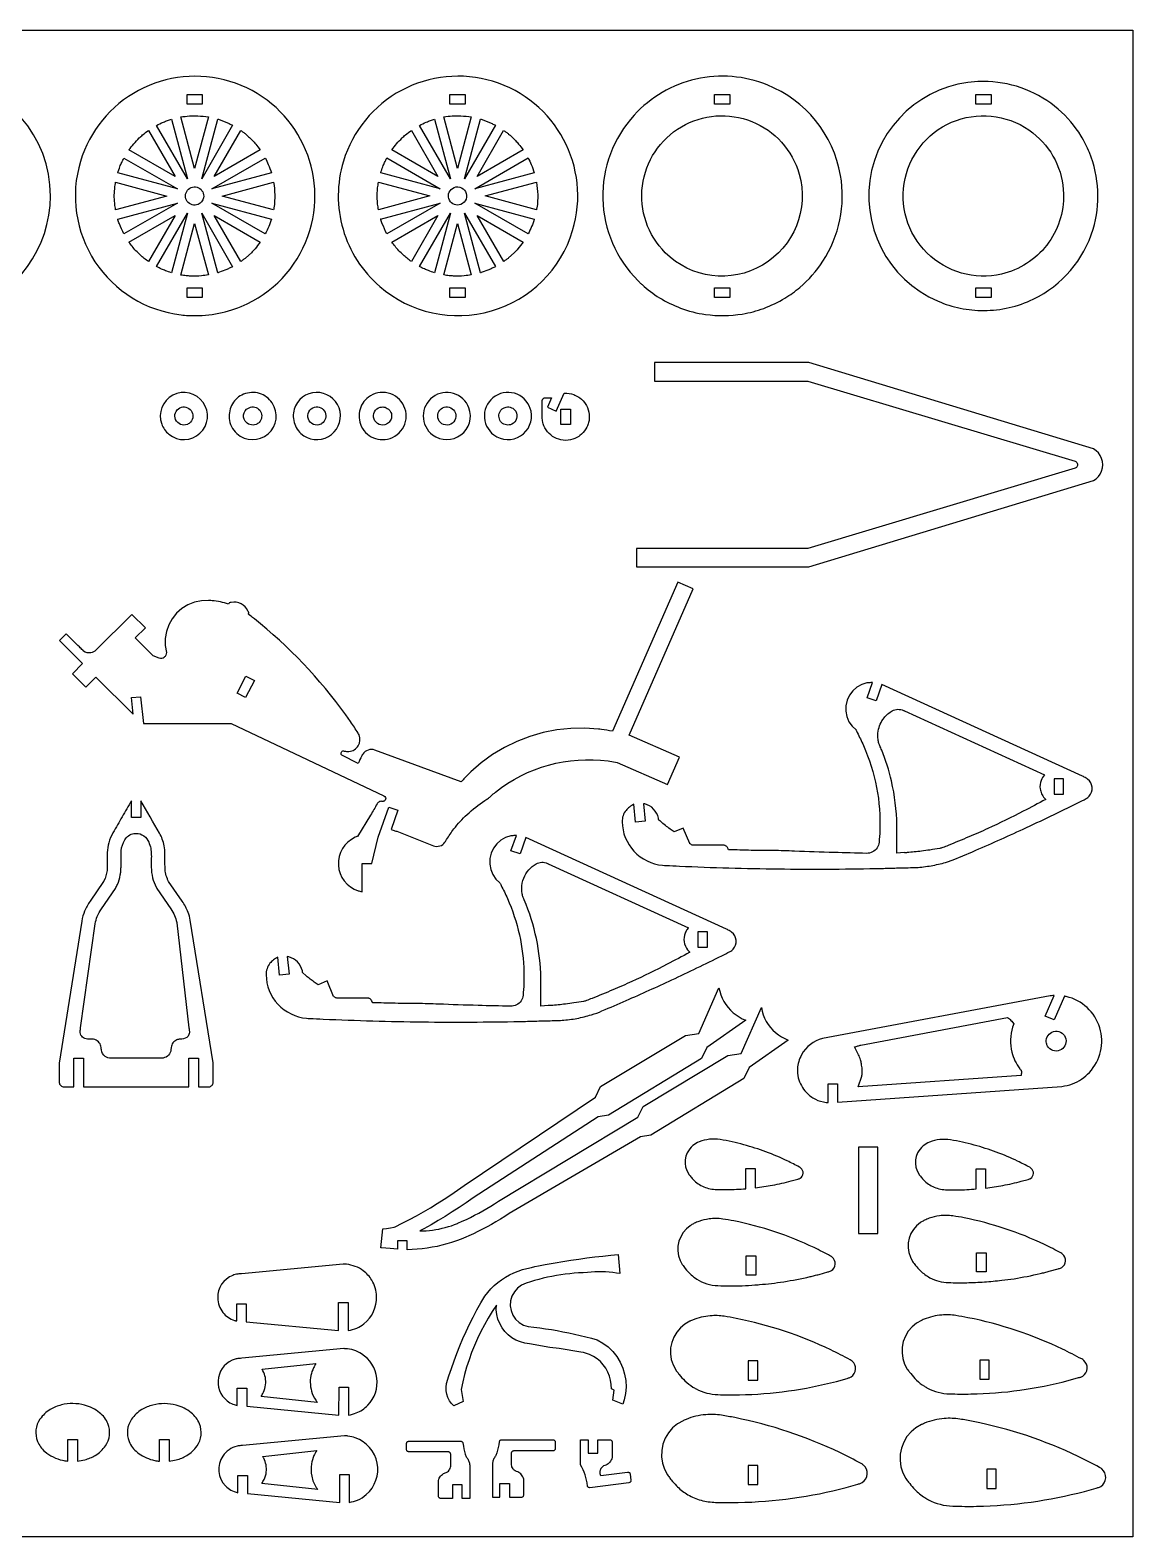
# Model space of a CAD drawing. Extents: x -403 to 467, y -286 to 186.
# Drawn here: x 121.6 to 466.6, y -286.1 to 185.5 of the extents above; entities that cross this region are included whole.
import ezdxf

# ---------------------------------------------------------------- set-up
doc = ezdxf.new("R2010")
doc.units = 0
doc.header["$MEASUREMENT"] = 0
doc.layers.get('0').update_dxf_attribs({"linetype": 'CONTINUOUS'})
doc.layers.add('SECTIONCUTEDGES', color=18, linetype='CONTINUOUS')

msp = doc.modelspace()

# ---------------------------------------------------------------- linework, layer by layer
for points in [[(466.61, 185.51), (466.61, -286.13), (-403.48, -286.13), (-403.48, 185.51)], [(333.53, -96.71), (330.53, -96.71), (330.53, -101.49), (333.53, -101.49)], [(421.7, -230.81), (418.7, -230.81), (418.7, -236.79), (421.7, -236.79)]]:
    msp.add_lwpolyline(points, close=True)
at = {"layer": 'SECTIONCUTEDGES'}
for points in [[(60.02, 111.69, 0.325322), (101.94, 97.94, 0.325497), (127.9, 133.59, 0.371858), (95.89, 170.67, 0.371962), (54.55, 144.43, 0.115164), (53.46, 127.41, 0.115322)], [(173.34, 96.14, 0.112364), (189.46, 99.84, 0.210055), (209.05, 122.76, 0.414116), (184.01, 169.48, 0.414311), (137.3, 144.44, 0.221929), (141.84, 113.03, 0.222236), (168.82, 96.39, 0.015157), (171, 96.2, 0.014233)], [(230.94, 105.26, 0.254136), (265.89, 97.61, 0.254134), (291.32, 122.77, 0.414116), (266.28, 169.49, 0.414311), (219.57, 144.45, 0.14489), (219.46, 123.19, 0.144775)], [(313.04, 105.84, 0.048565), (318.51, 101.72, 0.045826), (325.03, 98.52, 0.057671), (332.9, 96.51, 0.073449), (344.39, 96.65, 0.049668), (351.1, 98.42, 0.046635), (357.75, 101.63, 0.040326), (362.41, 104.99, 0.072135), (369.6, 113.16, 0.189941), (375.13, 140.05, 0.25932), (352.21, 168.37, 0.152812), (329.91, 170.15, 0.15269), (310.56, 158.9, 0.193513), (300.74, 132.74, 0.193448), (311.77, 107.05, 0.005813), (312.31, 106.52, 0.004363)], [(419.99, 97.75, 0.112364), (435.42, 101.29, 0.210055), (454.17, 123.23, 0.085398), (455.65, 135.21, 0.084063), (453.03, 147.19, 0.042661), (450.41, 152.37, 0.076119), (443.29, 160.73, 0.084192), (433.05, 166.93, 0.084133), (421.34, 169.42, 0.361626), (384.88, 141.57, 0.361673), (405.64, 100.66, 0.05168), (412.6, 98.48, 0.050642)], [(170.78, 138.98), (161.13, 155.7, -0.012176), (163.24, 156.7, -0.019565), (164.59, 157.24, -0.009363), (165.19, 157.44, 0.003121), (165.79, 157.63)], [(173.02, 142.24), (168.71, 158.32, -0.057699), (174.08, 158.66, -0.024823), (177.32, 158.32)], [(175.25, 138.98), (180.25, 157.65, 0.006199), (180.36, 157.62, -0.0186), (180.47, 157.59), (182.8, 156.74, -0.018388), (183.86, 156.24, 0.006129), (184.91, 155.72)], [(253.05, 138.99), (243.4, 155.71, -0.012176), (245.51, 156.71, -0.019565), (246.86, 157.25, -0.009363), (247.46, 157.45, 0.003121), (248.06, 157.64)], [(255.29, 142.25), (250.98, 158.33, -0.057699), (256.35, 158.67, -0.024823), (259.59, 158.33)], [(257.52, 138.99), (262.52, 157.66, 0.006199), (262.63, 157.63, -0.0186), (262.74, 157.6), (265.07, 156.75, -0.018388), (266.13, 156.25, 0.006129), (267.18, 155.73)], [(320.29, 115.85, -0.49076), (325.33, 155.25, -0.490919), (362.19, 140.47, -0.341454), (350.75, 111.96, -0.341597)], [(444.93, 134.25, -0.172631), (439.68, 118.22, -0.173077), (425.5, 109.14, -0.551627), (395.34, 139.06, -0.552179), (435.33, 153.35, -0.11024), (442.27, 144.86, -0.110516)], [(152.49, 148.03, -0.014778), (153.96, 149.91, -0.028539), (155.68, 151.75, -0.018438), (156.75, 152.7, -0.011345), (158.57, 154.13), (166.9, 139.71)], [(179.13, 139.71), (187.45, 154.12, 0.006303), (188.24, 153.56, -0.01891), (189.01, 152.97, -0.017187), (189.93, 152.16, -0.012321), (191.14, 150.96, -0.018926), (192.14, 149.83, -0.012469), (193.55, 148.04)], [(234.76, 148.04, -0.014778), (236.23, 149.92, -0.028539), (237.95, 151.76, -0.018438), (239.02, 152.71, -0.011345), (240.84, 154.14), (249.17, 139.72)], [(261.4, 139.72), (269.72, 154.13, 0.006303), (270.51, 153.57, -0.01891), (271.28, 152.98, -0.017187), (272.2, 152.17, -0.012321), (273.41, 150.97, -0.018926), (274.41, 149.84, -0.012469), (275.82, 148.05)], [(148.98, 140.82, -0.012918), (149.65, 142.76, -0.018758), (150.2, 144.06, -0.010898), (150.55, 144.77, 0.003632), (150.91, 145.48), (167.63, 135.83)], [(178.4, 135.83), (195.12, 145.48, -0.026072), (196.08, 143.46, -0.02074), (197.05, 140.82)], [(231.25, 140.83, -0.012918), (231.92, 142.76, -0.018758), (232.47, 144.07, -0.010898), (232.82, 144.78, 0.003632), (233.18, 145.49), (249.9, 135.84)], [(260.67, 135.84), (277.39, 145.49, -0.026072), (278.35, 143.47, -0.020703), (279.32, 140.83)], [(148.29, 129.29, 0.006429), (148.14, 130.17, -0.01929), (148.02, 131.06), (147.89, 133.59), (148.02, 136.13, -0.018896), (148.14, 137.02, 0.006298), (148.29, 137.9), (164.37, 133.59)], [(181.67, 133.59), (197.74, 137.9, -0.035509), (198.1, 133.95, -0.037792), (197.89, 130.23, -0.007975), (197.82, 129.76, 0.002658), (197.75, 129.29)], [(230.56, 129.3, 0.006429), (230.41, 130.18, -0.01929), (230.29, 131.07), (230.16, 133.6), (230.29, 136.14, -0.018896), (230.41, 137.03, 0.006298), (230.56, 137.91), (246.64, 133.6)], [(263.94, 133.6), (280.01, 137.91, -0.035509), (280.37, 133.96, -0.037792), (280.16, 130.24, -0.007975), (280.09, 129.77, 0.002658), (280.02, 129.3)], [(174.11, 130.96, -0.781821), (170.82, 135.41, -0.781093), (175.81, 133.02, -0.122906), (175.22, 131.78, -0.122447)], [(256.36, 130.96, -0.385134), (252.77, 132.26, -0.384041), (253.69, 135.97, -0.445044), (257.8, 134.95, -0.443903)], [(150.91, 121.71, -0.020623), (149.47, 124.9, -0.019978), (149.02, 126.14, -0.019766), (148.99, 126.25, 0.006588), (148.96, 126.36), (167.63, 131.36)], [(152.48, 119.15), (166.9, 127.48), (158.58, 113.06, -0.024397), (156.02, 115.14, -0.042082), (153.45, 117.86, -0.010889), (152.96, 118.5, 0.00363)], [(161.13, 111.48), (170.78, 128.21), (165.79, 109.56, -0.012234), (163.91, 110.21, -0.017991), (162.67, 110.73, -0.010478), (161.9, 111.1, 0.003492)], [(180.25, 109.54), (175.25, 128.21), (184.91, 111.47, 0.006248), (183.86, 110.95, -0.018746), (182.8, 110.45), (180.47, 109.6, -0.018599), (180.36, 109.57, 0.006199)], [(178.4, 131.36), (197.05, 126.37, -0.023422), (196.21, 124.02, -0.022807), (195.13, 121.71)], [(187.46, 113.06), (179.13, 127.48), (193.55, 119.16, -0.014529), (191.92, 117.08, -0.022653), (190.78, 115.83), (189.01, 114.21, -0.018394), (188.24, 113.63, 0.006131)], [(233.18, 121.72, -0.020623), (231.74, 124.91, -0.019978), (231.29, 126.15, -0.019766), (231.26, 126.26, 0.006588), (231.23, 126.37), (249.9, 131.37)], [(240.85, 113.07, -0.024397), (238.29, 115.15, -0.042082), (235.73, 117.87, -0.010889), (235.23, 118.51, 0.00363), (234.75, 119.16), (249.17, 127.49)], [(243.4, 111.49), (253.05, 128.22), (248.06, 109.57, -0.012234), (246.18, 110.22, -0.017991), (244.94, 110.74, -0.010478), (244.17, 111.11, 0.003492)], [(262.52, 109.55), (257.52, 128.22), (267.18, 111.48, 0.006248), (266.13, 110.96, -0.018746), (265.07, 110.46), (262.74, 109.61, -0.018599), (262.63, 109.58, 0.006199)], [(260.67, 131.37), (279.32, 126.38, -0.023422), (278.48, 124.03, -0.022807), (277.4, 121.72)], [(269.73, 113.07), (261.4, 127.49), (275.82, 119.17, -0.014529), (274.19, 117.09, -0.022653), (273.05, 115.84), (271.28, 114.22, -0.018394), (270.51, 113.64, 0.006131)], [(168.71, 108.86), (173.02, 124.94), (177.32, 108.87, -0.013089), (175.13, 108.6, -0.036535), (171.77, 108.52, -0.015577), (170.41, 108.63, -0.012352)], [(250.98, 108.87), (255.29, 124.95), (259.59, 108.88, -0.013089), (257.4, 108.61, -0.036535), (254.04, 108.53, -0.015577), (252.68, 108.64, -0.012352)], [(164.96, 59.03, 0.875865), (175.69, 69, 0.875175), (162.72, 62.19, 0.066567), (163.63, 60.46, 0.066175)], [(186.22, 59.26, 0.379539), (196.02, 59.14, 0.379687), (197.3, 68.85, 0.173657), (193.32, 71.78, 0.170819), (188.31, 71.53, 0.163652), (184.88, 68.57, 0.156929), (183.84, 63.97, 0.095178), (184.56, 61.44, 0.091539)], [(206.31, 59.26, 0.721922), (218.52, 66.14, 0.721529), (204.62, 67.93, 0.161758), (204.02, 63.32, 0.161493)], [(228.01, 71.04, 0.18616), (224.79, 66.86, 0.183377), (225.19, 61.52, 0.110679), (227.09, 59.06, 0.201186), (232.6, 57.38, 0.481079), (238.85, 67.07, 0.48086)], [(247.51, 58.81, 0.331987), (256.34, 58.8, 0.331772), (258.87, 67.26, 0.501759), (247.52, 70.65, 0.501516)], [(266.65, 58.81, 0.311571), (275.02, 58.49, 0.311041), (278.3, 66.21, 0.525505), (267.11, 70.96, 0.524889)], [(170.76, 62.11, -0.40369), (167.08, 63.58, -0.406894), (168.43, 67.28, -0.358958), (171.91, 66.43, -0.355487), (171.76, 62.82, -0.056856), (171.3, 62.4, -0.057759)], [(192.29, 62.11, -0.167832), (190.34, 62.03, -0.173437), (188.83, 63.14, -0.243707), (188.53, 65.74, -0.244139), (190.47, 67.47, -0.337448), (193.65, 66.13, -0.338313), (193.19, 62.72, -0.047911), (192.74, 62.35, -0.054789)], [(212.5, 62.16, -0.439529), (208.61, 63.77, -0.443818), (210.56, 67.47, -0.36461), (213.84, 65.9, -0.361552), (212.86, 62.37, -0.021025), (212.68, 62.26, -0.021405)], [(233.07, 62.16, -0.439529), (229.18, 63.77, -0.443818), (231.13, 67.47, -0.136084), (232.6, 67.44, -0.127388), (233.94, 66.63, -0.098957), (234.47, 65.82, -0.12042), (234.66, 64.43, -0.128999), (234.16, 63.08, -0.130996)], [(249.31, 63.62, -0.393248), (250.64, 67.25, -0.392669), (254.36, 66.19, -0.436091), (253.22, 62.19, -0.435495)], [(272.29, 62.16, -0.318573), (269.08, 62.71, -0.315342), (268.5, 65.95, -0.235508), (270.46, 67.51, -0.318805), (273.49, 66.19, -0.211921), (273.79, 63.92, -0.211232)], [(134.8, -15.94), (139, -20.14), (142.15, -17), (153.78, -28.64), (153.25, -23.42), (156.13, -23.13), (157, -31.57), (184.42, -31.57), (232.27, -54.17, -0.168887), (232.73, -54.66, -0.362921), (232.43, -55.75, -0.089504), (232.15, -55.88, -0.079719), (231.81, -55.91, 0.015746), (231.37, -55.89, 0.104795), (230.87, -55.99, 0.167951), (230.11, -56.68, -0.009744), (228.1, -60.2), (223.96, -66.89, -0.104608), (223.83, -66.95, 0.035992), (223.28, -67.16, 0.3096), (218.02, -75.84, 0.310426), (224.21, -83.86, 0.017896), (224.71, -84, 0.01187), (225.46, -84.17), (225.46, -75.33), (228.46, -75.33), (230.49, -67.09), (233.83, -57.69), (236.65, -58.69), (234.52, -64.71, -0.0051), (235.72, -65.09, -0.011435), (236.26, -65.28), (247.73, -69.79, 0.161502), (249.77, -69.86, 0.169689), (251.35, -68.72, 0.018768), (251.89, -67.87, -0.030198), (254.15, -64.55, -0.042786), (258.27, -60.04, -0.036783), (263.83, -55.63, -0.013895), (264.42, -55.25, 0.025116), (265, -54.86, 0.025774), (265.78, -54.22, -0.018155), (267.2, -53, -0.204103), (302.4, -43.26), (305.25, -43.73), (321.03, -50.63), (324.78, -42.06), (309, -35.16), (329.03, 10.63), (324.24, 12.74), (303.74, -33.92, -0.002171), (300.3, -33.37, 0.013028), (299.44, -33.26), (295.09, -32.97), (290.74, -33.05), (286.41, -33.52), (282.14, -34.35), (277.96, -35.56), (273.89, -37.12), (269.98, -39.03), (266.25, -41.28), (262.73, -43.83), (259.44, -46.69, 0.013028), (258.82, -47.3, -0.002171), (256.41, -49.81), (229.46, -39.83, 0.161142), (227.31, -39.83, 0.167596), (225.66, -41.09, 0.03262), (225.33, -41.66, -0.002417), (224.17, -44), (219.04, -41.43, -0.162704), (218.83, -41.09, -0.252017), (219.04, -40.34, -0.283369), (219.83, -40.14, 0.098494), (221.32, -40.3, 0.501374), (224.49, -35.11, 0.048434), (224.18, -34.51, 0.007698), (221.81, -30.95, 0.069513), (193.65, -0.34, 0.005338), (191.12, 1.7, 0.010401), (189.79, 2.7, -0.035073), (189.91, 2.93, 0.136057), (189.95, 3.06, 0.100505), (189.94, 3.15, 0.016455), (189.72, 3.66, 0.341491), (184.46, 6.39, 0.016455), (183.91, 6.27, 0.112005), (183.84, 6.23, 0.134653), (183.79, 6.16, -0.022312), (183.65, 5.82, 0.028235), (181.1, 6.51, 0.028606), (178.52, 6.91, 0.006314), (177.72, 6.97, 0.013802), (177.35, 6.99), (175.14, 6.9), (172.98, 6.44), (170.92, 5.61), (169.04, 4.46), (167.38, 2.99), (165.99, 1.27), (164.92, -0.66), (164.18, -2.75), (163.81, -4.93), (163.82, -7.14), (164.2, -9.32, -0.120312), (164.03, -10.15, -0.115005), (163.47, -10.84, -0.125142), (162.76, -11.17, -0.119875), (161.94, -11.11), (160.02, -10.37), (154.44, -4.73), (157.61, -1.57), (153.41, 2.64), (142.16, -8.59, -0.145804), (140.55, -9.4, -0.210214), (138.3, -8.85, -0.016381), (138.2, -8.77, -0.008191), (138.02, -8.59, -0.009829), (136.97, -7.58, 0.001638), (132.88, -3.45), (130.76, -5.57), (137.96, -12.79)], [(388.07, -19.37), (386.26, -24.47), (383.43, -23.47), (385.13, -18.69, -0.009124), (384.01, -18.77, 0.035207), (383.41, -18.85), (381.76, -19.36), (380.25, -20.2), (378.95, -21.33), (377.91, -22.71), (377.18, -24.27), (376.79, -25.95), (376.76, -27.68), (377.09, -29.37), (377.75, -30.96), (378.74, -32.38), (379.99, -33.56, -0.066761), (380.14, -33.83, 0.023228), (380.36, -34.36, 0.00512), (381.36, -36.36, -0.014428), (382.32, -38.39, -0.05613), (386.43, -51.59, -0.057387), (387.44, -65.07, -0.014084), (387.19, -68.7, -0.122169), (386.58, -70.45, -0.258679), (383.28, -72.17, -0.000991), (373.13, -71.91, -0.003047), (360.73, -71.49, 0.006155), (354.05, -71.3, 0.003714), (350.64, -71.27, -0.004918), (347.22, -71.24, -0.002398), (343.66, -71.15, 0.000799), (340.1, -71.05, 0.028598), (339.8, -70.38, 0.161536), (339.19, -69.77, 0.057098), (338.9, -69.67, 0.047308), (338.53, -69.62), (328.97, -69.61, -0.081624), (328.5, -69.48, -0.074835), (328.06, -69.19, -0.020482), (327.97, -69.1, -0.045194), (327.94, -69.06), (325.94, -64.25), (323.06, -65.44), (321.79, -64.57, -0.013865), (320.34, -63.46, -0.012477), (318.79, -62.15, 0.009145), (318.32, -61.75, -0.096768), (318.22, -61.63, -0.120073), (318.18, -61.45, 0.047499), (318.14, -61.12, 0.141524), (316.65, -58.3, 0.141524), (313.89, -56.71, 0.016567), (313.66, -56.67, -0.005522), (313.44, -56.63), (314, -62.07), (311.01, -62.38), (310.44, -56.78, 0.004185), (309.13, -57.67, 0.073254), (308.01, -58.72, 0.086359), (307.1, -60.4, 0.085895), (306.8, -62.3, 0.185891), (310.51, -71.52, 0.184789), (319.48, -75.91, 0.011293), (320.53, -75.98, -0.000025), (324.7, -76.17, 0.008067), (355.72, -77.05, 0.008217), (386.18, -76.92, 0.002829), (390.91, -76.8, -0.003431), (395.64, -76.68, 0.003607), (398.46, -76.61, 0.010952), (399.39, -76.56, 0.027349), (404.04, -75.95, 0.02735), (408.6, -74.83, 0.005477), (409.79, -74.45, 0.010711), (410.39, -74.24), (416.46, -71.65, 0.007095), (432.29, -64.58, 0.006478), (449.41, -56.36, 0.004958), (451.97, -55.05, 0.090397), (452.94, -54.29, 0.435157), (452.45, -48.92, 0.037419), (452.02, -48.64, 0.014223), (450.82, -48.01)], [(392.73, -72.13, 0.001819), (392.72, -69.76, -0.005457), (392.73, -67.4, -0.002886), (392.77, -65.38, 0.011204), (392.78, -63.37, 0.052143), (391.07, -49.51, 0.039562), (388.02, -39.85, 0.012267), (387.44, -38.54, -0.029577), (387.16, -37.82, -0.04675), (386.88, -36.57, -0.071998), (386.92, -33.92, -0.130192), (388.78, -29.72, -0.098727), (391.34, -27.57, -0.115272), (393.07, -27.09, -0.115868), (394.82, -27.42, -0.017826), (394.96, -27.5, 0.011527), (395.11, -27.57), (438.96, -47.57, 0.086005), (437.9, -49.35, 0.126445), (437.6, -51.97, 0.074265), (438.05, -53.51, 0.074279), (438.94, -54.85, 0.020408), (439.14, -55.06, -0.006802), (439.36, -55.27, -0.004642), (432.29, -59.02, -0.012634), (421.23, -64.41, -0.006479), (415.31, -67.02, -0.005939), (408.78, -69.71, 0.001973), (407.1, -70.39, -0.028047), (406.67, -70.53, -0.026718), (406.16, -70.65, -0.004531), (403.12, -71.13, -0.00906), (400.47, -71.48, -0.005336), (395.96, -71.95, -0.019134), (395.5, -71.97, -0.021054), (395.07, -71.96)], [(156.24, -55.77), (156.24, -61), (153.24, -61), (153.24, -55.76, -0.001265), (150.35, -60.73, 0.003794), (147.48, -65.71, 0.058244), (146.17, -68.84, 0.063092), (145.68, -71.93, 0.016618), (145.7, -75.61, -0.039019), (145.62, -77.58, -0.08946), (144.63, -80.81, -0.007435), (144.58, -80.89, -0.011972), (144.55, -80.94), (140.29, -87.15, 0.048899), (138.61, -90.26, 0.053441), (137.68, -93.36), (130.64, -137.81), (130.65, -143.95, 0.185957), (131.11, -144.87, 0.172664), (132.13, -145.29, 0.016956), (133.22, -145.31, -0.004396), (135.24, -145.29), (135.24, -136.33), (138.24, -136.33), (138.24, -145.29), (171.24, -145.29), (171.24, -136.33), (174.24, -136.33), (174.24, -145.29), (177.49, -145.28, 0.185813), (178.41, -144.82, 0.172664), (178.83, -143.8), (178.83, -137.78), (171.68, -93.04, 0.048631), (170.99, -90.64, 0.053476), (169.14, -87.15), (164.89, -80.94, -0.042369), (164.49, -80.16, -0.05136), (163.91, -78.14, -0.022282), (163.81, -77.38, -0.018567), (163.76, -76.46, -0.006146), (163.75, -72.37, 0.052443), (163.5, -69.77, 0.080341), (162.02, -65.82, 0.0006)], [(137.68, -129.43, -0.187835), (137.2, -127.88, -0.028282), (137.27, -127.33, 0.010555), (137.36, -126.79), (141.9, -94.23, -0.055767), (142.57, -91.94, -0.048899), (143.87, -89.55), (148.22, -83.21, 0.039283), (148.88, -81.93, 0.054551), (149.77, -78.91, 0.021912), (149.92, -77.8, 0.018988), (149.99, -76.52, 0.00723), (149.99, -72.39, -0.03342), (150.04, -71.36, -0.101204), (151.17, -67.96, -0.223836), (154.03, -65.97, -0.159962), (156.55, -66.36, -0.155534), (158.42, -68.19, -0.055982), (159.17, -70.1, -0.058348), (159.46, -72.06, -0.012826), (159.47, -74.29, 0.009225), (159.46, -76.52, 0.056267), (159.88, -79.81, 0.058965), (160.99, -82.78, 0.007426), (161.13, -83.04, 0.011972), (161.22, -83.21), (165.57, -89.55, -0.04427), (166.73, -91.65, -0.04711), (167.44, -93.78, -0.004249), (167.46, -93.87, -0.011983), (167.46, -93.9), (171.24, -126.79, -0.002653), (171.37, -127.88, -0.124044), (171.25, -128.85, -0.265958), (169.52, -130.24, -0.032026), (168.48, -130.34, 0.095423), (167.46, -130.57, 0.129798), (166.25, -131.51, 0.129739), (165.68, -132.93, 0.026744), (165.63, -133.51, -0.059933), (165.55, -134.09, -0.165101), (164.51, -135.65, -0.156708), (162.66, -136.31), (146.82, -136.31, -0.145829), (145.07, -135.73, -0.209993), (143.85, -133.71, -0.017729), (143.77, -132.95, 0.079747), (143.61, -132.21, 0.142824), (142.58, -130.89, 0.142126), (140.99, -130.32, 0.022063), (140.03, -130.3, -0.046173), (139.07, -130.24, -0.187835)], [(276.66, -67.25), (274.85, -72.35), (272.02, -71.35), (273.72, -66.57, -0.009124), (272.6, -66.65, 0.035207), (272, -66.73), (270.35, -67.24), (268.84, -68.08), (267.54, -69.21), (266.51, -70.59), (265.78, -72.15), (265.39, -73.83), (265.35, -75.56), (265.68, -77.25), (266.35, -78.84), (267.33, -80.26), (268.58, -81.44, -0.066761), (268.73, -81.71, 0.023228), (268.95, -82.24, 0.00512), (269.95, -84.24, -0.014428), (270.91, -86.27, -0.048624), (274.66, -97.71, -0.049876), (276.07, -109.37, -0.030084), (275.78, -116.61, -0.121138), (275.17, -118.33, -0.258679), (271.88, -120.05, -0.000991), (261.72, -119.79, -0.003047), (249.32, -119.37, 0.006155), (242.65, -119.18, 0.003714), (239.23, -119.15, -0.004918), (235.81, -119.12, -0.002398), (232.25, -119.03, 0.000799), (228.69, -118.93, 0.028598), (228.4, -118.26, 0.161536), (227.78, -117.65, 0.057098), (227.49, -117.55, 0.047308), (227.12, -117.5), (217.56, -117.49, -0.081624), (217.09, -117.36, -0.074835), (216.65, -117.07, -0.020482), (216.56, -116.98, -0.045194), (216.53, -116.94), (214.53, -112.13), (211.66, -113.32), (210.38, -112.45, -0.011091), (209.15, -111.52, -0.011091), (207.96, -110.54), (206.81, -109.51, -0.121972), (206.77, -109.33, 0.047985), (206.73, -109, 0.141524), (205.24, -106.18, 0.141524), (202.48, -104.59, 0.016567), (202.26, -104.55, -0.005522), (202.03, -104.51), (202.59, -109.95), (199.6, -110.26), (199.03, -104.66, 0.004185), (197.72, -105.55, 0.073254), (196.61, -106.6, 0.086359), (195.69, -108.28, 0.085895), (195.39, -110.18, 0.185891), (199.1, -119.4, 0.184789), (208.08, -123.79, 0.011293), (209.12, -123.86, -0.000025), (213.29, -124.05, 0.008067), (244.31, -124.93, 0.008217), (274.77, -124.8, 0.002829), (279.5, -124.68, -0.003431), (284.23, -124.56, 0.003607), (287.06, -124.49, 0.010952), (287.99, -124.44, 0.027349), (292.64, -123.83, 0.02735), (297.19, -122.71, 0.027608), (300.49, -121.5, 0.001457), (308.09, -118.22, 0.006478), (322.38, -111.76, 0.005861), (338, -104.24, 0.004958), (340.56, -102.93, 0.090397), (341.54, -102.17, 0.435157), (341.05, -96.8, 0.037419), (340.62, -96.52, 0.014223), (339.42, -95.89)], [(281.33, -120.01, 0.001819), (281.32, -117.64, -0.005457), (281.33, -115.28, -0.002886), (281.37, -113.26, 0.011204), (281.37, -111.25, 0.047407), (279.96, -98.88, 0.04637), (276.19, -86.71, 0.01538), (275.96, -86.21, -0.033729), (275.75, -85.7, -0.046038), (275.5, -84.61, -0.033905), (275.4, -83.1, -0.09514), (276, -79.96, -0.171112), (279.94, -75.45, -0.11859), (281.63, -74.97, -0.115868), (283.41, -75.31, -0.017826), (283.56, -75.38, 0.011527), (283.7, -75.45), (327.55, -95.45, 0.037617), (326.81, -96.53, 0.075158), (326.3, -97.79, 0.125786), (326.36, -100.55, 0.125822), (327.73, -102.94, 0.01533), (327.84, -103.05, -0.00511), (327.95, -103.15, -0.004642), (320.89, -106.9, -0.012634), (309.82, -112.29, -0.006479), (303.9, -114.9, -0.005939), (297.37, -117.59, 0.001973), (295.69, -118.27, -0.028047), (295.27, -118.41, -0.026718), (294.76, -118.53, -0.004531), (291.71, -119.01, -0.00906), (289.06, -119.36, -0.005336), (284.55, -119.83, -0.019134), (284.09, -119.85, -0.021054), (283.67, -119.84)], [(371.23, -150.19), (371.23, -144.27), (374.23, -144.27), (374.23, -150.01), (444.43, -145.12, 0.064499), (447.7, -144.32, 0.11269), (453.03, -140.73, 0.26871), (456.27, -126.76, 0.268886), (445.77, -117.01, 0.009244), (445.49, -116.95, -0.003081), (445.21, -116.89), (441.96, -124.32), (439.21, -123.12), (442.03, -116.67, 0.007419), (441.18, -116.73, 0.015637), (440.78, -116.77), (369.54, -130.17, 0.213773), (362.93, -135.2, 0.112076), (361.67, -139.63, 0.072907), (361.93, -142.41, 0.130867), (364.44, -147.03, 0.087354), (367.27, -149.13, 0.087328), (370.64, -150.13, 0.008463), (370.94, -150.16, -0.002821)], [(380.62, -145.3), (381.77, -141.96, 0.033242), (381.86, -141.44, 0.018338), (381.94, -140.49, 0.037378), (381.91, -139.7, 0.017912), (381.68, -138.08, 0.022888), (381.39, -136.82, 0.034926), (381.11, -136.01, 0.01324), (380.35, -134.39, -0.004413), (379.56, -132.78, 0.006445), (380.55, -132.47, -0.019338), (381.54, -132.19), (427.42, -123.56), (427.96, -124, -0.018379), (428.47, -124.48, -0.018378), (428.94, -125), (429.37, -125.55), (428.99, -126.59, 0.139305), (428.74, -134.39, 0.102133), (431.25, -139.63, 0.033661), (431.55, -139.96, -0.097619), (431.68, -140.16, -0.082482), (431.72, -140.35, -0.025939), (431.73, -140.95, -0.02594), (431.71, -141.21, -0.012951), (431.62, -141.73)], [(439.52, -130.72, -0.860276), (445.63, -130.25, -0.859535), (439.93, -132.51, -0.075538), (439.59, -131.64, -0.075109)], [(345.47, -177.14), (345.47, -170.87), (348.47, -170.87), (348.47, -176.85, 0.01908), (353.84, -176.04, 0.017443), (359.64, -174.73), (361.74, -174.15, -0.038389), (362.15, -174.01, 0.080703), (362.54, -173.83, 0.501374), (362.75, -170.7, 0.054447), (362.25, -170.36, 0.011126), (358.48, -168.45, 0.045142), (344.88, -163.39, 0.025718), (337.46, -161.78, 0.068137), (334.11, -161.69, 0.069566), (330.92, -162.49, 0.072806), (328.94, -163.66, 0.110709), (327.17, -165.89), (326.76, -166.95), (326.54, -168.07), (326.51, -169.21), (326.67, -170.34), (327.02, -171.43), (327.56, -172.44, 0.021357), (327.88, -172.9, 0.014133), (328.72, -173.93, 0.103358), (331.9, -176.36, 0.100305), (335.9, -177.37, 0.015529), (339.64, -177.43, 0.017374)], [(417.54, -177.23), (417.54, -170.96), (420.54, -170.96), (420.54, -176.93, 0.01908), (425.92, -176.12, 0.017443), (431.71, -174.82), (433.81, -174.23, -0.038389), (434.22, -174.09, 0.080703), (434.62, -173.92, 0.501374), (434.83, -170.79, 0.054447), (434.33, -170.44, 0.011126), (430.56, -168.54, 0.045142), (416.95, -163.48, 0.025718), (409.54, -161.86, 0.068137), (406.18, -161.77, 0.069566), (402.99, -162.58, 0.072806), (401.02, -163.74, 0.110709), (399.24, -165.97), (398.83, -167.04), (398.61, -168.16), (398.58, -169.3), (398.75, -170.43), (399.1, -171.52), (399.63, -172.53, 0.021357), (399.95, -172.98, 0.014133), (400.79, -174.01, 0.103358), (403.97, -176.45, 0.100305), (407.98, -177.46, 0.015529), (411.71, -177.52, 0.017374)], [(330.19, -205.48, 0.065635), (333.26, -206.89, 0.062601), (336.76, -207.49, 0.012318), (340.41, -207.58, 0.017265), (348.37, -207.29, 0.006228), (349.75, -207.17, 0.002281), (353.52, -206.79, 0.012938), (357.36, -206.28, 0.018394), (365.59, -204.67, 0.00332), (367, -204.33, 0.00332), (368.41, -203.97), (371.21, -203.19, -0.044724), (371.59, -203.07, 0.087071), (372.28, -202.78, 0.501374), (372.56, -198.6, 0.052991), (372.01, -198.22, 0.012578), (366.87, -195.6, 0.062543), (341.74, -187.23, 0.01309), (338.27, -186.64, 0.069731), (334.01, -186.62, 0.049289), (330.8, -187.38, 0.034019), (329.38, -187.98, 0.017944), (328.41, -188.51, 0.01715), (328.06, -188.74), (326.89, -189.71), (325.9, -190.87), (325.12, -192.18), (324.57, -193.6), (324.27, -195.09), (324.23, -196.61), (324.45, -198.12), (324.92, -199.57), (325.63, -200.92, 0.030734), (326.08, -201.53, -0.007019), (326.56, -202.13, 0.03989), (328.37, -204.09, 0.046849)], [(403.11, -205, 0.113994), (408.93, -206.54, 0.012132), (414.64, -206.57, 0.014603), (420.17, -206.31, 0.007186), (425.58, -205.82, 0.012938), (429.43, -205.31, 0.018394), (437.65, -203.7, 0.00332), (439.07, -203.36, 0.00332), (440.47, -203), (443.27, -202.22, -0.044724), (443.66, -202.1, 0.087071), (444.35, -201.8, 0.501374), (444.63, -197.63, 0.052991), (444.08, -197.25, 0.012578), (438.94, -194.63, 0.062543), (413.81, -186.26, 0.01309), (410.33, -185.67, 0.069731), (406.08, -185.65, 0.049289), (402.87, -186.41, 0.034019), (401.44, -187.01, 0.017944), (400.48, -187.54, 0.01715), (400.13, -187.77), (398.95, -188.74), (397.96, -189.9), (397.18, -191.21), (396.64, -192.63), (396.34, -194.12), (396.3, -195.64), (396.52, -197.15), (396.99, -198.6), (397.7, -199.95, 0.030734), (398.15, -200.56, -0.007019), (398.63, -201.15, 0.03239), (400.11, -202.81, 0.073161)], [(186.19, -218.54), (186.19, -213.15), (189.19, -213.15), (189.19, -218.81), (218.07, -221.57), (218.08, -212.82), (221.08, -212.82), (221.07, -221.57, 0.058887), (223.8, -220.76, 0.065177), (226, -219.44, 0.240046), (229.97, -210.85, 0.12491), (228.47, -205.78, 0.102014), (225.78, -202.83, 0.130819), (220.55, -200.81, 0.015031), (219.97, -200.77, 0.020693), (219.54, -200.76), (187.69, -203.75, 0.017857), (186.54, -203.86, 0.060909), (184.96, -204.27, 0.314705), (180.24, -211.36, 0.162733), (181.87, -215.91, 0.077301), (183.47, -217.39, 0.074747), (185.5, -218.36, 0.017668), (185.84, -218.46, -0.005889)], [(329.93, -239.81, 0.113994), (336.78, -241.61, 0.012132), (343.49, -241.65, 0.059829), (373.89, -237.45), (377.18, -236.53, -0.044724), (377.63, -236.39, 0.087071), (378.45, -236.04, 0.501374), (378.78, -231.13, 0.052991), (378.13, -230.68, 0.012578), (372.08, -227.6, 0.062543), (342.52, -217.76, 0.009794), (338.77, -217.09, 0.06036), (334.37, -216.93, 0.075913), (328.84, -218.25, 0.006314), (328.24, -218.51, 0.013802), (327.97, -218.63), (326.42, -219.53), (325.04, -220.67), (323.87, -222.03), (322.96, -223.57), (322.31, -225.25), (321.96, -227), (321.92, -228.79), (322.17, -230.57), (322.73, -232.27), (323.56, -233.86, 0.027175), (323.93, -234.37, -0.003463), (324.65, -235.28, 0.032859), (326.44, -237.27, 0.053889), (328.92, -239.22, 0.018728)], [(402.4, -239.57, 0.113994), (409.25, -241.37, 0.012132), (415.96, -241.41, 0.059829), (446.36, -237.21), (449.65, -236.29, -0.044724), (450.1, -236.15, 0.087071), (450.92, -235.8, 0.501374), (451.25, -230.89, 0.052991), (450.6, -230.44, 0.012578), (444.55, -227.36, 0.062543), (414.99, -217.52, 0.009794), (411.24, -216.85, 0.06036), (406.84, -216.69, 0.075913), (401.31, -218.01, 0.006314), (400.71, -218.27, 0.013802), (400.44, -218.39), (398.89, -219.29), (397.51, -220.43), (396.34, -221.79), (395.43, -223.33), (394.79, -225.01), (394.44, -226.76), (394.39, -228.55), (394.65, -230.33), (395.2, -232.03), (396.03, -233.62, 0.027175), (396.4, -234.13, -0.003463), (397.13, -235.04, 0.032859), (398.91, -237.03, 0.053889), (401.39, -238.98, 0.018728)], [(186.32, -245), (186.32, -239.61), (189.32, -239.61), (189.32, -245.27), (218.2, -248.03), (218.21, -239.28), (221.21, -239.28), (221.2, -248.03, 0.05147), (223.6, -247.35, 0.107286), (227.2, -244.94, 0.22512), (230.05, -236.44, 0.225076), (225.27, -228.85, 0.064795), (222.83, -227.71, 0.064771), (220.18, -227.24, 0.006019), (219.82, -227.22, 0.014702), (219.67, -227.22), (187.82, -230.21, 0.006887), (186.84, -230.29, 0.045852), (185.74, -230.51, 0.281417), (180.49, -236.25, 0.281163), (183.2, -243.56, 0.07581), (185.03, -244.59, 0.02872)], [(194.11, -233.66), (211, -231.83, 0.024374), (210.23, -233.23, 0.064007), (209.42, -235.59, 0.139677), (209.85, -241.23, 0.069878), (211.36, -244.04), (193.8, -242.16, 0.036811), (194.56, -240.87, 0.086534), (195.24, -238.51, 0.075433), (195.16, -236.27, 0.075591), (194.41, -234.16, 0.014453), (194.26, -233.91, -0.004817)], [(136.38, -262.43, 0.027943), (138.63, -262, 0.074409), (141.92, -260.63, 0.105275), (145.12, -257.65, 0.255238), (145.88, -250.69, 0.127924), (143.31, -247.26, 0.103344), (138.59, -244.89, 0.127001), (131.32, -244.84, 0.074208), (127.83, -246.28, 0.105274), (124.64, -249.27, 0.255238), (123.87, -256.23, 0.117284), (126.15, -259.39, 0.126578), (131.7, -262.16, 0.01237), (132.44, -262.3, 0.009766), (133.38, -262.43), (133.38, -255.66), (136.38, -255.66)], [(162.03, -262.46), (162.03, -255.69), (165.03, -255.69), (165.03, -262.46, 0.027943), (167.28, -262.03, 0.074409), (170.58, -260.66, 0.105275), (173.77, -257.68, 0.255238), (174.54, -250.72, 0.127924), (171.96, -247.29, 0.103344), (167.25, -244.92, 0.127001), (159.97, -244.87, 0.074208), (156.48, -246.31, 0.105274), (153.29, -249.3, 0.255238), (152.52, -256.26, 0.127924), (155.1, -259.69, 0.103344), (159.81, -262.06, 0.01993), (160.54, -262.22, 0.009773)], [(326.91, -272.66, 0.065635), (330.94, -274.5, 0.062601), (335.5, -275.3, 0.00767), (337.67, -275.37, 0.008632), (343.1, -275.36, 0.059829), (376.87, -270.69), (380.53, -269.67, -0.044724), (381.04, -269.51, 0.087071), (381.94, -269.13, 0.501374), (382.31, -263.67, 0.052991), (381.59, -263.17, 0.012578), (374.87, -259.75, 0.062543), (342.02, -248.81, 0.009794), (337.86, -248.07, 0.06036), (332.96, -247.89, 0.075913), (326.82, -249.36, 0.006314), (326.16, -249.64, 0.013802), (325.85, -249.79), (324.13, -250.78), (322.6, -252.05), (321.3, -253.56), (320.29, -255.27), (319.57, -257.13), (319.18, -259.08), (319.13, -261.07), (319.42, -263.04), (320.03, -264.94), (320.96, -266.7, 0.027175), (321.37, -267.26, -0.003463), (322.17, -268.28, 0.02583), (323.78, -270.13, 0.060935)], [(402.65, -274.51, 0.113994), (410.26, -276.51, 0.012132), (417.71, -276.56, 0.059829), (451.49, -271.89), (455.15, -270.87, -0.044724), (455.65, -270.71, 0.087071), (456.56, -270.32, 0.501374), (456.92, -264.86, 0.052991), (456.2, -264.37, 0.012578), (449.48, -260.94, 0.062543), (416.64, -250.01, 0.009794), (412.47, -249.27, 0.06036), (407.58, -249.09, 0.075913), (401.44, -250.56, 0.006314), (400.77, -250.84, 0.013802), (400.47, -250.98), (398.75, -251.98), (397.21, -253.25), (395.92, -254.76), (394.9, -256.47), (394.19, -258.33), (393.8, -260.28), (393.75, -262.27), (394.03, -264.24), (394.65, -266.13), (395.58, -267.9, 0.027175), (395.98, -268.46, -0.003463), (396.79, -269.47, 0.02583), (398.4, -271.32, 0.060935), (401.53, -273.86, 0.018728)], [(186.54, -272.31), (186.54, -266.92), (189.54, -266.92), (189.54, -272.58), (218.42, -275.34), (218.42, -266.59), (221.42, -266.59), (221.42, -275.34, 0.054018), (223.94, -274.62, 0.081618), (226.72, -272.91, 0.2679), (230.16, -263.02, 0.268121), (223.31, -255.11, 0.054446), (221, -254.58, 0.03773), (219.89, -254.54), (188.04, -257.53, 0.006828), (186.94, -257.62, 0.037221), (186.29, -257.73, 0.183434), (181.87, -260.82, 0.35573), (182.67, -270.19, 0.075243), (184.37, -271.49, 0.069161)], [(194.33, -260.97), (211.22, -259.14, 0.027034), (210.37, -260.7, 0.073462), (209.57, -263.3, 0.089732), (209.67, -267.18, 0.092349), (211.1, -270.67, 0.014896), (211.34, -271.01, -0.004965), (211.58, -271.35), (194.02, -269.47, 0.036811), (194.77, -268.18, 0.086534), (195.46, -265.83, 0.075433), (195.37, -263.58, 0.075591), (194.63, -261.47, 0.014453), (194.48, -261.22, -0.004817)]]:
    msp.add_lwpolyline(points, format="xyb", close=True, dxfattribs=at)
for points in [[(170.65, 162.33), (170.65, 165.33), (175.43, 165.33), (175.43, 162.33)], [(252.92, 162.34), (252.92, 165.34), (257.7, 165.34), (257.7, 162.34)], [(335.67, 165.33), (340.45, 165.33), (340.45, 162.33), (335.67, 162.33)], [(417.47, 165.33), (422.25, 165.33), (422.25, 162.33), (417.47, 162.33)], [(170.65, 101.86), (170.65, 104.86), (175.43, 104.86), (175.43, 101.86)], [(252.92, 101.87), (252.92, 104.87), (257.7, 104.87), (257.7, 101.87)], [(335.67, 101.86), (335.67, 104.86), (340.45, 104.86), (340.45, 101.86)], [(417.47, 101.86), (417.47, 104.86), (422.25, 104.86), (422.25, 101.86)], [(311.29, 17.48), (365.19, 17.48), (454.32, 44.5), (455.13, 45.06), (455.84, 45.75), (456.41, 46.57), (456.84, 47.48), (457.1, 48.46), (457.19, 49.46), (457.1, 50.47), (456.84, 51.44), (456.41, 52.35), (455.84, 53.17), (455.13, 53.87), (454.32, 54.42), (365.19, 81.44), (316.88, 81.44), (316.88, 75.63), (364.89, 75.63), (448.58, 50.56), (448.78, 50.45), (448.96, 50.31), (449.11, 50.13), (449.22, 49.92), (449.29, 49.7), (449.31, 49.46), (449.29, 49.23), (449.22, 49), (449.11, 48.8), (448.96, 48.62), (448.78, 48.47), (448.58, 48.36), (364.89, 23.3), (311.29, 23.3)], [(283.92, 59.26), (283.45, 59.79), (283.02, 60.36), (282.65, 60.97), (282.34, 61.61), (282.09, 62.29), (281.99, 62.64), (281.85, 63.36), (281.77, 64.11), (281.76, 69.3), (281.77, 69.42), (281.79, 69.54), (281.82, 69.65), (281.86, 69.77), (281.91, 69.88), (281.98, 69.98), (282.06, 70.07), (282.14, 70.16), (282.23, 70.24), (282.34, 70.3), (282.44, 70.36), (282.56, 70.41), (284.73, 70.4), (283.44, 67.44), (286.18, 66.24), (288.64, 71.85), (289.52, 71.86), (290.27, 71.78), (290.99, 71.64), (291.68, 71.42), (292.02, 71.29), (292.66, 70.98), (293.27, 70.61), (293.56, 70.4), (294.11, 69.95), (294.61, 69.45), (295.06, 68.9), (295.46, 68.31), (295.64, 68), (295.95, 67.36), (296.2, 66.68), (296.38, 65.97), (296.49, 65.24), (296.52, 64.86), (296.52, 64.11), (296.44, 63.36), (296.29, 62.64), (296.2, 62.29), (295.95, 61.61), (295.8, 61.28), (295.46, 60.66), (295.06, 60.07), (294.61, 59.52), (294.11, 59.02), (293.56, 58.57), (293.27, 58.36), (292.66, 57.99), (292.02, 57.68), (291.34, 57.43), (290.63, 57.25), (289.9, 57.14), (289.14, 57.1), (288.39, 57.14), (287.66, 57.25), (286.95, 57.43), (286.27, 57.68), (285.62, 57.99), (285.02, 58.36), (284.45, 58.79)], [(287.64, 62.1), (287.64, 66.88), (290.64, 66.88), (290.64, 62.1)], [(188.98, -23.42), (186.32, -22.03), (189.09, -16.73), (191.75, -18.12)], [(444.94, -53.61), (444.94, -48.83), (441.94, -48.83), (441.94, -53.61)], [(231.3, -195.65), (231.88, -189.68), (233.09, -189.56), (234.29, -189.4), (235.49, -189.2), (235.74, -189.08), (238, -187.96), (240.24, -186.79), (242.45, -185.6), (244.65, -184.36), (246.82, -183.09), (248.97, -181.78), (251.1, -180.43), (253.21, -179.05), (255.29, -177.63), (257.35, -176.18), (298.47, -148.53), (300.08, -145.16), (326.64, -129.24), (330.76, -128.56), (337.1, -114.23), (337.35, -115.35), (337.68, -116.45), (338.11, -117.51), (338.64, -118.53), (339.24, -119.51), (339.93, -120.42), (340.7, -121.27), (341.54, -122.06), (342.44, -122.76), (343.4, -123.39), (344.41, -123.93), (345.47, -124.38), (333.31, -132.95), (331.61, -136.39), (302.49, -154.11), (299.33, -154.65), (260.19, -180.05), (257.98, -181.59), (255.83, -183.03), (253.66, -184.44), (251.46, -185.81), (249.24, -187.15), (247, -188.45), (244.73, -189.7), (243.49, -190.36), (244.44, -190.35), (245.46, -190.3), (246.47, -190.21), (247.47, -190.1), (248.47, -189.95), (249.47, -189.77), (250.46, -189.55), (251.44, -189.31), (252.42, -189.03), (253.38, -188.72), (254.34, -188.38), (255.28, -188.01), (255.43, -187.95), (256.75, -187.36), (258.06, -186.75), (259.36, -186.12), (260.65, -185.47), (261.92, -184.79), (263.19, -184.09), (264.44, -183.37), (265.68, -182.63), (266.91, -181.87), (268.12, -181.09), (311.72, -154.76), (313.33, -151.39), (339.89, -135.47), (344.01, -134.79), (350.36, -120.46), (350.6, -121.59), (350.93, -122.68), (351.37, -123.74), (351.89, -124.76), (352.5, -125.74), (353.19, -126.65), (353.95, -127.5), (354.79, -128.29), (355.69, -128.99), (356.65, -129.62), (357.67, -130.16), (358.72, -130.61), (346.56, -139.18), (344.86, -142.62), (315.74, -160.35), (312.59, -160.88), (271.44, -184.96), (270.05, -185.86), (268.69, -186.7), (267.31, -187.52), (265.93, -188.31), (264.53, -189.08), (263.12, -189.82), (261.69, -190.54), (260.25, -191.24), (258.81, -191.91), (257.85, -192.34), (256.4, -192.93), (254.93, -193.48), (253.44, -193.98), (251.94, -194.44), (250.42, -194.84), (248.89, -195.2), (247.35, -195.5), (245.8, -195.76), (244.24, -195.96), (242.68, -196.12), (241.12, -196.22), (239.55, -196.28), (239.51, -196.28), (239.51, -193.42), (236.51, -193.42), (236.51, -196.08), (234.2, -195.9), (231.53, -195.67)], [(380.79, -191.12), (386.77, -191.12), (386.77, -164.12), (380.79, -164.12)], [(253.41, -244.42), (252.77, -243.51), (252.27, -242.52), (251.92, -241.46), (251.74, -240.37), (251.72, -239.26), (251.86, -238.15), (252.59, -235.76), (253.37, -233.39), (254.2, -231.03), (255.08, -228.69), (256.01, -226.38), (256.99, -224.08), (258.01, -221.8), (259.09, -219.54), (260.21, -217.31), (261.38, -215.1), (262.6, -212.92), (263.86, -210.77), (264.76, -209.61), (265.73, -208.52), (266.78, -207.49), (267.88, -206.54), (269.05, -205.66), (270.27, -204.85), (271.54, -204.13), (272.86, -203.5), (274.22, -202.95), (275.6, -202.49), (277.02, -202.12), (278.46, -201.85), (279.51, -201.54), (280.58, -201.27), (281.65, -201.04), (282.74, -200.85), (283.32, -200.77), (285.8, -200.32), (288.28, -199.91), (290.77, -199.52), (293.26, -199.16), (295.76, -198.82), (298.25, -198.51), (300.75, -198.23), (303.26, -197.98), (305.55, -197.77), (306.13, -203.74), (305.02, -203.56), (303.89, -203.41), (302.76, -203.3), (301.63, -203.22), (300.5, -203.18), (299.36, -203.18), (298.23, -203.22), (297.1, -203.29), (295.97, -203.4), (294.57, -203.44), (293.17, -203.51), (291.78, -203.62), (290.39, -203.75), (289, -203.92), (287.61, -204.11), (286.23, -204.34), (284.85, -204.59), (283.48, -204.88), (282.12, -205.2), (280.76, -205.54), (279.42, -205.92), (278.08, -206.33), (276.75, -206.76), (275.33, -207.37), (274.09, -208.27), (273.07, -209.42), (272.32, -210.77), (271.89, -212.24), (271.8, -213.78), (272.04, -215.3), (272.61, -216.73), (273.48, -218), (274.6, -219.04), (275.93, -219.82), (277.4, -220.29), (279.22, -220.5), (281.04, -220.73), (282.86, -220.99), (284.68, -221.27), (286.49, -221.58), (288.29, -221.91), (290.09, -222.27), (291.89, -222.66), (293.68, -223.07), (295.46, -223.5), (297.24, -223.96), (299.01, -224.44), (300.77, -225.46), (302.39, -226.69), (303.84, -228.11), (305.1, -229.7), (306.16, -231.43), (306.99, -233.29), (307.58, -235.23), (307.92, -237.23), (308.02, -239.26), (307.85, -241.29), (307.44, -243.28), (306.98, -244.62), (303.89, -243.35), (304.29, -240.16), (303.43, -239.8), (303.4, -238.45), (303.21, -237.1), (302.86, -235.79), (302.36, -234.54), (301.7, -233.35), (300.91, -232.25), (299.99, -231.26), (298.95, -230.38), (297.82, -229.64), (296.6, -229.04), (295.32, -228.59), (294.68, -228.45), (293.91, -228.35), (287.06, -227.17), (284.16, -226.81), (277.84, -225.66), (276.37, -225.47), (274.95, -225.09), (273.58, -224.53), (272.31, -223.78), (271.14, -222.88), (270.1, -221.83), (269.21, -220.65), (268.49, -219.36), (267.94, -217.99), (267.58, -216.56), (267.41, -215.09), (267.44, -213.62), (266.12, -215.62), (264.88, -217.67), (263.7, -219.75), (262.59, -221.88), (261.55, -224.04), (260.59, -226.23), (259.7, -228.45), (258.89, -230.71), (258.15, -232.99), (257.48, -235.29), (256.9, -237.61), (256.39, -239.95), (257.02, -243.75), (254.1, -245.14)], [(417.71, -203.21), (417.71, -197.23), (420.71, -197.23), (420.71, -203.21)], [(345.65, -204.18), (345.65, -198.2), (348.65, -198.2), (348.65, -204.18)], [(346.23, -237.03), (349.23, -237.03), (349.23, -231.05), (346.23, -231.05)], [(239.36, -258.92), (239.35, -258.77), (239.35, -256.94), (239.36, -256.79), (239.41, -256.65), (239.48, -256.52), (239.57, -256.41), (239.68, -256.32), (239.81, -256.25), (239.95, -256.21), (240.1, -256.19), (256.29, -256.19), (256.43, -256.21), (256.56, -256.25), (256.68, -256.31), (256.79, -256.39), (256.88, -256.49), (256.95, -256.6), (257, -256.73), (257.14, -257.73), (257.29, -258.57), (257.49, -259.41), (257.73, -260.24), (258.02, -261.05), (258.19, -261.27), (258.35, -261.51), (258.5, -261.75), (258.63, -262.01), (258.75, -262.27), (258.85, -262.53), (258.94, -262.8), (259.01, -263.08), (259.07, -263.36), (259.11, -263.64), (259.13, -263.92), (259.14, -264.21), (259.14, -274.09), (256.75, -274.09), (256.75, -269.83), (253.75, -269.83), (253.75, -274.09), (250.03, -274.09), (249.88, -274.07), (249.74, -274.03), (249.62, -273.96), (249.51, -273.87), (249.41, -273.76), (249.35, -273.63), (249.3, -273.49), (249.29, -273.34), (249.29, -268.47), (249.41, -268.1), (249.56, -267.74), (249.76, -267.41), (249.99, -267.1), (250.25, -266.81), (250.55, -266.56), (250.87, -266.34), (251.22, -266.15), (251.41, -266.1), (251.78, -265.96), (252.12, -265.76), (252.42, -265.52), (252.67, -265.23), (252.78, -265.07), (252.96, -264.72), (253.09, -264.35), (253.15, -263.95), (253.15, -260.27), (253.13, -260.11), (253.09, -259.97), (253.02, -259.85), (252.93, -259.74), (252.82, -259.65), (252.69, -259.58), (252.55, -259.53), (252.4, -259.52), (240.1, -259.52), (239.95, -259.5), (239.81, -259.46), (239.68, -259.39), (239.57, -259.3), (239.48, -259.19), (239.41, -259.06)], [(266.19, -273.71), (268.58, -273.71), (268.58, -269.45), (271.58, -269.45), (271.58, -273.71), (275.29, -273.71), (275.44, -273.69), (275.58, -273.65), (275.71, -273.58), (275.82, -273.49), (275.91, -273.38), (275.98, -273.25), (276.03, -273.11), (276.04, -272.96), (276.04, -268.09), (275.92, -267.72), (275.76, -267.36), (275.57, -267.03), (275.34, -266.72), (275.07, -266.43), (274.78, -266.18), (274.46, -265.96), (274.11, -265.77), (273.72, -265.66), (273.37, -265.49), (273.05, -265.27), (272.77, -265), (272.65, -264.85), (272.45, -264.52), (272.29, -264.16), (272.24, -263.97), (272.18, -263.57), (272.18, -259.88), (272.19, -259.73), (272.24, -259.59), (272.31, -259.47), (272.4, -259.36), (272.51, -259.26), (272.63, -259.2), (272.78, -259.15), (272.93, -259.14), (285.23, -259.14), (285.38, -259.12), (285.52, -259.08), (285.65, -259.01), (285.76, -258.92), (285.85, -258.81), (285.92, -258.68), (285.96, -258.54), (285.98, -258.39), (285.98, -256.56), (285.96, -256.41), (285.92, -256.27), (285.85, -256.14), (285.76, -256.03), (285.65, -255.94), (285.52, -255.87), (285.38, -255.83), (285.23, -255.81), (269.04, -255.81), (268.9, -255.83), (268.77, -255.86), (268.65, -255.93), (268.54, -256.01), (268.45, -256.11), (268.38, -256.22), (268.32, -256.35), (268.19, -257.35), (268.04, -258.19), (267.84, -259.03), (267.6, -259.85), (267.31, -260.67), (267.14, -260.89), (266.98, -261.13), (266.83, -261.37), (266.7, -261.62), (266.58, -261.88), (266.48, -262.15), (266.39, -262.42), (266.32, -262.7), (266.26, -262.98), (266.22, -263.26), (266.2, -263.54), (266.19, -263.83)], [(296.27, -270.63), (296.16, -270.55), (296.07, -270.45), (296, -270.34), (295.95, -270.21), (295.81, -269.21), (295.66, -268.36), (295.46, -267.53), (295.22, -266.7), (294.93, -265.89), (294.6, -265.1), (294.23, -264.32), (293.81, -263.56), (293.81, -255.72), (296.2, -255.72), (296.2, -259.98), (299.2, -259.98), (299.2, -255.72), (302.92, -255.72), (303.07, -255.73), (303.21, -255.78), (303.33, -255.85), (303.44, -255.94), (303.54, -256.05), (303.6, -256.17), (303.65, -256.31), (303.66, -256.46), (303.66, -261.33), (303.54, -261.71), (303.38, -262.06), (303.19, -262.4), (302.96, -262.71), (302.69, -262.99), (302.4, -263.25), (302.08, -263.47), (301.73, -263.65), (301.35, -263.77), (300.99, -263.94), (300.67, -264.16), (300.4, -264.43), (300.17, -264.74), (299.99, -265.09), (299.92, -265.24), (299.88, -265.39), (299.84, -265.55), (299.82, -265.71), (299.8, -265.87), (299.81, -266.04), (299.82, -266.2), (299.85, -266.36), (299.89, -266.52), (299.95, -266.67), (300.02, -266.82), (300.09, -266.96), (308.5, -265.88), (308.66, -265.87), (308.8, -265.9), (308.93, -265.95), (309.06, -266.02), (309.16, -266.12), (309.24, -266.24), (309.31, -266.37), (309.34, -266.52), (309.57, -268.34), (309.58, -268.49), (309.55, -268.63), (309.5, -268.77), (309.42, -268.89), (309.32, -268.99), (309.21, -269.08), (309.07, -269.14), (308.93, -269.17), (296.66, -270.74), (296.52, -270.73), (296.39, -270.69)], [(346.26, -269.76), (349.26, -269.76), (349.26, -263.78), (346.26, -263.78)], [(420.88, -270.95), (423.88, -270.95), (423.88, -264.98), (420.88, -264.98)]]:
    msp.add_lwpolyline(points, close=True, dxfattribs=at)

doc.saveas('drawing.dxf')
